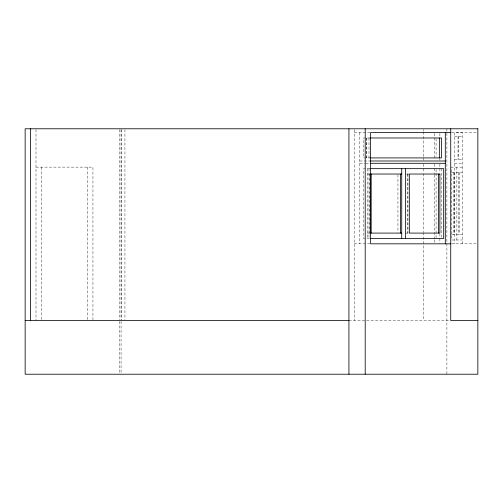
<?xml version="1.0" encoding="UTF-8"?>
<svg xmlns="http://www.w3.org/2000/svg" width="503" height="503" viewBox="0 0 503 503"><rect width="100%" height="100%" fill="white"/><g stroke="black" fill="none" stroke-linecap="round" stroke-linejoin="round"><path stroke-width="0.38" stroke-dasharray="2.52 1.89" d="M354.357 132.616L370.063 132.616M451.543 132.616L476.303 132.616M454.567 136.42L462.238 136.42M369.95 137.985L363.575 137.985L363.575 157.923L369.95 157.923M454.567 159.457L462.238 159.457M359.783 160.991L369.988 160.991M359.783 163.293L365.279 163.293M365.989 163.293L369.988 163.293M454.567 163.293L462.238 163.293M35.996 167.128L92.942 167.128L92.942 320.53M462.238 167.128L451.499 167.128L451.499 239.994L462.238 239.994M369.812 168.662L363.575 168.662L363.575 238.46L369.812 238.46M451.499 172.498L462.238 172.498M367.372 174.032L369.724 174.032M406.286 174.032L408.996 174.032M367.372 233.09L371.17 233.09M405.525 233.09L409.323 233.09M451.499 234.624L462.238 234.624M354.357 243.829L370.063 243.829M451.543 243.829L476.303 243.829M348.931 320.53L449.185 320.53M462.238 243.829L462.238 132.585L454.567 132.585L454.567 243.829M459.553 172.498L459.553 234.624M458.786 136.42L458.786 159.457M458.786 172.498L458.786 234.624M458.019 136.42L458.019 159.457M456.869 167.128L456.869 239.994M454.184 172.498L454.184 234.624M453.417 172.498L453.417 234.624M446.897 128.781L446.897 374.219M441.515 168.662L441.515 237.674M439.886 133.383L439.886 137.218M439.886 158.69L439.886 160.224M439.886 164.116L439.886 172.711M439.886 233.669L439.886 237.674M439.886 238.359L439.886 243.05M436.088 138.753L436.088 157.156M436.088 169.448L436.088 172.586M436.088 173.372L436.088 237.674M434.46 133.396L434.46 158.464M434.46 163.94L434.46 174.126M434.46 174.906L434.46 239.132M434.46 239.912L434.46 243.05M423.614 129.567L423.614 131.138M423.614 131.924L423.614 157.068M423.614 157.854L423.614 160.212M423.614 164.141L423.614 172.787M423.614 173.573L423.614 231.726M423.614 232.512L423.614 320.53M407.971 174.032L407.971 233.09M407.424 174.032L407.424 233.09M397.936 174.811L397.936 232.317M369.271 174.032L369.271 233.09M369.001 137.985L369.001 157.923M369.001 168.662L369.001 238.46M367.372 168.662L367.372 238.46M366.832 137.985L366.832 157.923M366.291 137.985L366.291 157.923M359.783 132.616L359.783 243.829M354.357 129.567L354.357 320.53M124.939 129.567L124.939 319.745M121.141 129.567L121.141 319.745M121.066 129.567L121.066 319.745M121.066 321.31L121.066 374.219M119.513 129.567L119.513 319.745M119.513 321.31L119.513 373.44M87.522 167.128L87.522 319.745M41.422 167.128L41.422 320.53M35.996 129.567L35.996 320.53"/><path stroke-width="0.75" d="M450.732 132.616L370.629 132.616L370.629 243.829L450.732 243.829M370.56 137.985L441.515 137.985L441.515 157.923L370.56 157.923M370.698 160.991L445.306 160.991M370.698 163.293L445.306 163.293M370.491 168.662L443.684 168.662L443.684 238.46L370.491 238.46M370.598 174.032L401.734 174.032M370.598 233.09L401.734 233.09M25.15 320.53L348.931 320.53M477.85 320.53L450.732 320.53L450.732 128.781M445.306 132.616L445.306 243.829M439.345 137.985L439.345 157.923M438.528 174.032L438.528 233.09M405.525 168.662L405.525 238.46M401.734 168.662L401.734 238.46M400.375 174.032L400.375 233.09M371.17 174.032L371.17 233.09M365.203 128.781L365.203 374.219M348.931 128.781L348.931 374.219M30.576 128.781L30.576 320.53M477.85 128.781L25.15 128.781L25.15 374.219L477.85 374.219L477.85 128.781M439.886 174.032L409.323 174.032L409.323 233.09L439.886 233.09L439.886 174.032"/></g></svg>
